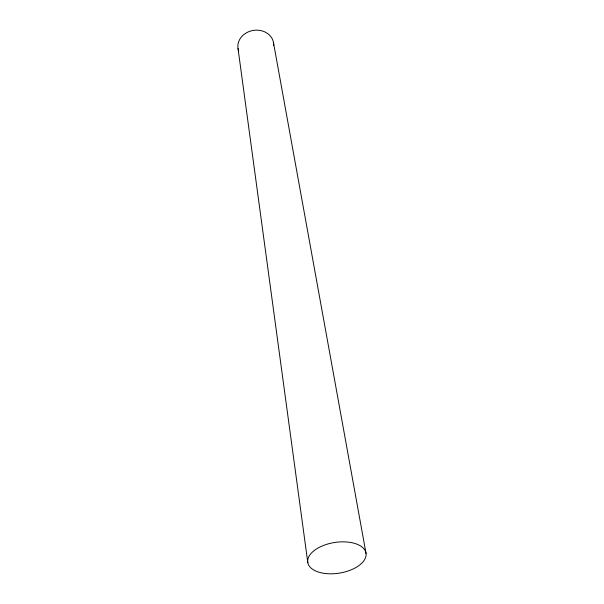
<?xml version="1.0" encoding="UTF-8"?>
<svg xmlns="http://www.w3.org/2000/svg" width="604" height="604" viewBox="0 0 604 604"><rect width="100%" height="100%" fill="white"/><g stroke="black" fill="none" stroke-linecap="round" stroke-linejoin="round"><path stroke-width="0.91" d="M273.529 42.922L366.039 553.475A29.483 15.5 -9 0 1 323.978 573.324A29.483 15.5 -9 0 1 320.633 546.68A29.483 15.5 -9 0 1 366.039 553.475M238.036 48.599L307.821 562.747M238.663 50.932A17.977 15.364 -9 0 1 253.318 30.411A17.977 15.364 -9 0 1 273.665 45.33"/></g></svg>
